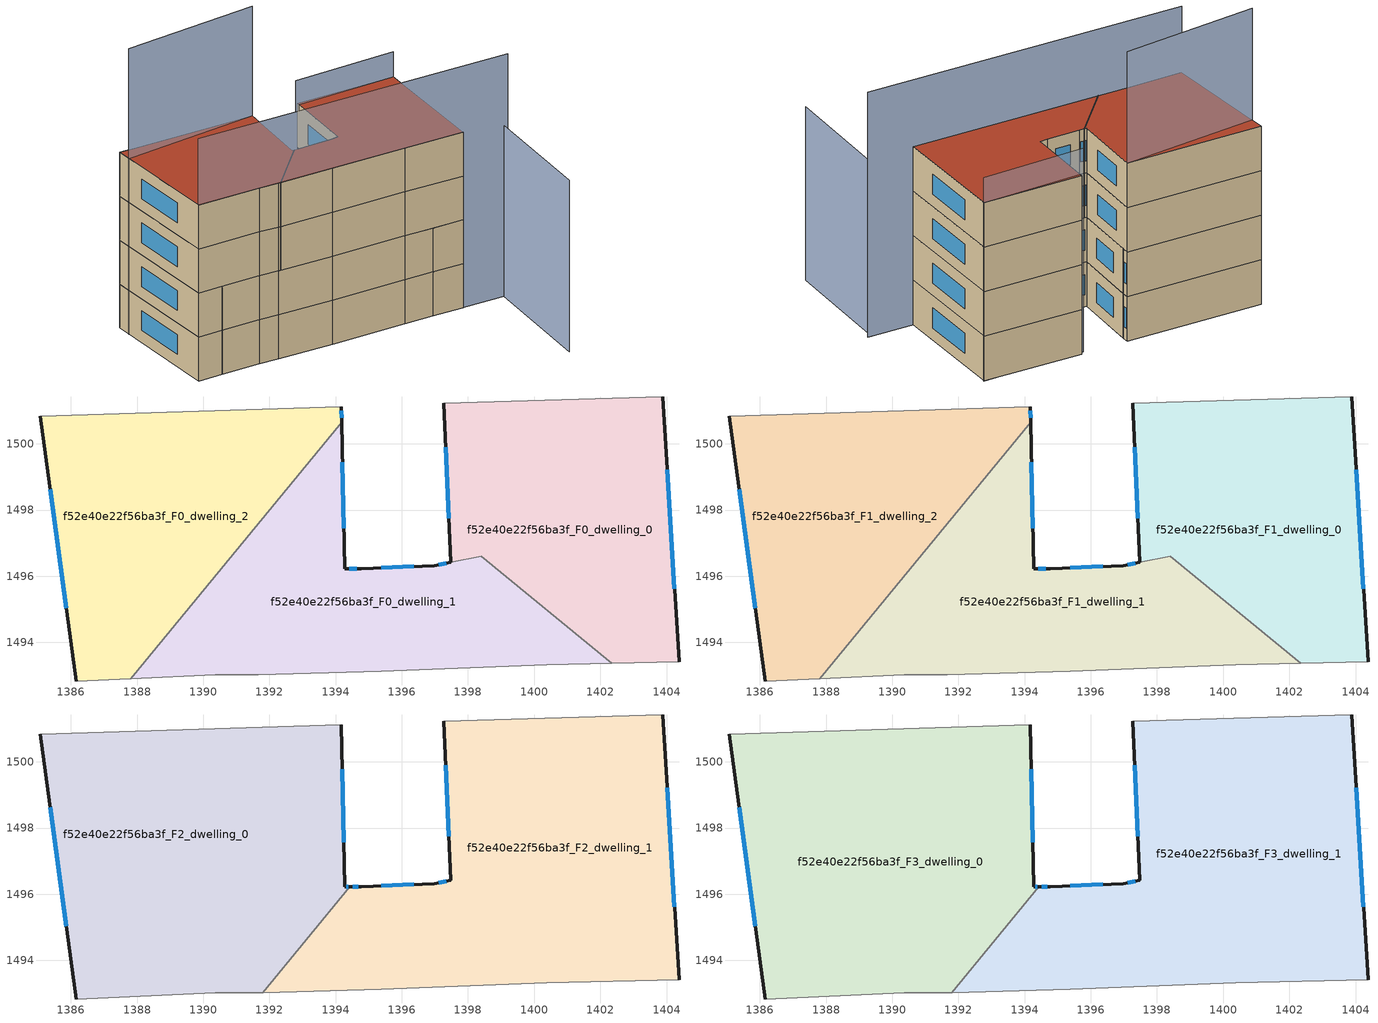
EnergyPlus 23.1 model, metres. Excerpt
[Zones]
f52e40e22f56ba3f_F0_dwelling_0
 floor ground (EU_floor_Construction): 1403.88,1501.43 1404.38,1493.42 1402.34,1493.37 1398.4,1496.61 1397.47,1496.42 1397.27,1501.23 z0
 wall outside (EU_wall_Construction): 1404.38,1493.42 1403.88,1501.43 / 1397.27,1501.23 1397.47,1496.42 z0:3
 wall adiabatic (EU_wall_Construction): 1403.88,1501.43 1397.27,1501.23 / 1402.34,1493.37 1404.38,1493.42 z0:3
 wall to f52e40e22f56ba3f_F0_dwelling_1 (EU_wall_Construction): 1398.4,1496.6 1402.34,1493.37 / 1397.47,1496.42 1398.4,1496.61 z0:3
 window (EU_Window_Construction): 1404.24,1495.62 1404.02,1499.22 / 1397.33,1499.91 1397.42,1497.75 z0.83:2.17
f52e40e22f56ba3f_F0_dwelling_1
 floor ground (EU_floor_Construction): 1398.4,1496.61 1402.34,1493.37 1400.37,1493.32 1395.37,1493.12 1391.67,1493.02 1390.37,1493.02 1387.8,1492.9 1394.18,1500.66 1394.27,1496.22 1394.77,1496.22 1396.97,1496.33 z0
 wall outside (EU_wall_Construction): 1397.47,1496.42 1396.97,1496.33 1394.77,1496.22 1394.27,1496.22 1394.18,1500.66 z0:3
 wall adiabatic (EU_wall_Construction): 1387.8,1492.9 1390.37,1493.02 1391.67,1493.02 1395.37,1493.12 1400.37,1493.32 1402.34,1493.37 z0:3
 wall to f52e40e22f56ba3f_F0_dwelling_2 (EU_wall_Construction): 1394.18,1500.66 1387.8,1492.9 z0:3
 window (EU_Window_Construction): 1394.25,1497.44 1394.21,1499.44 / 1394.63,1496.22 1394.41,1496.22 / 1396.37,1496.3 1395.38,1496.25 / 1397.34,1496.4 1397.11,1496.35 z0.83:2.17
f52e40e22f56ba3f_F0_dwelling_2
 floor ground (EU_floor_Construction): 1394.17,1501.13 1394.18,1500.66 1387.8,1492.9 1386.16,1492.83 1385.06,1500.83 z0
 wall outside (EU_wall_Construction): 1394.18,1500.66 1394.17,1501.13 / 1385.06,1500.83 1386.16,1492.83 z0:3
 wall adiabatic (EU_wall_Construction): 1394.17,1501.13 1385.06,1500.83 / 1386.16,1492.83 1387.8,1492.9 z0:3
 window (EU_Window_Construction): 1394.18,1500.79 1394.17,1501 / 1385.37,1498.63 1385.86,1495.03 z0.83:2.17
f52e40e22f56ba3f_F1_dwelling_0
 floor to f52e40e22f56ba3f_F0_dwelling_0 (EU_floor_Construction): 1403.88,1501.43 1404.38,1493.42 1402.34,1493.37 1398.4,1496.61 1397.47,1496.42 1397.27,1501.23 z3
 wall outside (EU_wall_Construction): 1404.38,1493.42 1403.88,1501.43 / 1397.27,1501.23 1397.47,1496.42 z3:6
 wall adiabatic (EU_wall_Construction): 1403.88,1501.43 1397.27,1501.23 / 1402.34,1493.37 1404.38,1493.42 z3:6
 wall to f52e40e22f56ba3f_F1_dwelling_1 (EU_wall_Construction): 1398.4,1496.6 1402.34,1493.37 / 1397.47,1496.42 1398.4,1496.61 z3:6
 window (EU_Window_Construction): 1404.24,1495.62 1404.02,1499.22 / 1397.33,1499.91 1397.42,1497.75 z3.83:5.17
f52e40e22f56ba3f_F1_dwelling_1
 floor to f52e40e22f56ba3f_F0_dwelling_1 (EU_floor_Construction): 1398.4,1496.6 1402.34,1493.37 1400.37,1493.32 1395.37,1493.12 1391.67,1493.02 1390.37,1493.02 1387.8,1492.9 1394.18,1500.66 1394.27,1496.22 1394.77,1496.22 1396.97,1496.33 1397.47,1496.42 z3
 wall outside (EU_wall_Construction): 1397.47,1496.42 1396.97,1496.33 1394.77,1496.22 1394.27,1496.22 1394.18,1500.66 z3:6
 wall adiabatic (EU_wall_Construction): 1387.8,1492.9 1390.37,1493.02 1391.67,1493.02 1395.37,1493.12 1400.37,1493.32 1402.34,1493.37 z3:6
 wall to f52e40e22f56ba3f_F1_dwelling_2 (EU_wall_Construction): 1394.18,1500.66 1387.8,1492.9 z3:6
 window (EU_Window_Construction): 1394.25,1497.44 1394.21,1499.44 / 1394.63,1496.22 1394.41,1496.22 / 1396.37,1496.3 1395.38,1496.25 / 1397.34,1496.4 1397.11,1496.35 z3.83:5.17
f52e40e22f56ba3f_F1_dwelling_2
 floor to f52e40e22f56ba3f_F0_dwelling_2 (EU_floor_Construction): 1394.17,1501.13 1394.18,1500.66 1387.8,1492.9 1386.16,1492.83 1385.06,1500.83 z3
 wall outside (EU_wall_Construction): 1394.18,1500.66 1394.17,1501.13 / 1385.06,1500.83 1386.16,1492.83 z3:6
 wall adiabatic (EU_wall_Construction): 1394.17,1501.13 1385.06,1500.83 / 1386.16,1492.83 1387.8,1492.9 z3:6
 window (EU_Window_Construction): 1394.18,1500.79 1394.17,1501 / 1385.37,1498.63 1385.86,1495.03 z3.83:5.17
f52e40e22f56ba3f_F2_dwelling_0
 floor to f52e40e22f56ba3f_F1_dwelling_1 (EU_floor_Construction): 1394.18,1500.66 1394.27,1496.22 1394.43,1496.22 1391.8,1493.03 1391.67,1493.02 1390.37,1493.02 1387.8,1492.9 z6
 floor to f52e40e22f56ba3f_F1_dwelling_2 (EU_floor_Construction): 1394.17,1501.13 1394.18,1500.66 1387.8,1492.9 1386.16,1492.83 1385.06,1500.83 z6
 wall outside (EU_wall_Construction): 1385.06,1500.83 1386.16,1492.83 / 1394.43,1496.22 1394.27,1496.22 1394.17,1501.13 z6:9
 wall adiabatic (EU_wall_Construction): 1386.16,1492.83 1390.37,1493.02 1391.67,1493.02 1391.8,1493.03 / 1394.17,1501.13 1385.06,1500.83 z6:9
 wall to f52e40e22f56ba3f_F2_dwelling_1 (EU_wall_Construction): 1391.8,1493.03 1394.43,1496.22 z6:9
 window (EU_Window_Construction): 1385.37,1498.63 1385.86,1495.03 / 1394.24,1497.57 1394.2,1499.78 / 1394.38,1496.22 1394.31,1496.22 z6.83:8.17
f52e40e22f56ba3f_F2_dwelling_1
 floor to f52e40e22f56ba3f_F1_dwelling_0 (EU_floor_Construction): 1403.88,1501.43 1404.38,1493.42 1402.34,1493.37 1398.4,1496.61 1397.47,1496.42 1397.27,1501.23 z6
 floor to f52e40e22f56ba3f_F1_dwelling_1 (EU_floor_Construction): 1402.34,1493.37 1400.37,1493.32 1395.37,1493.12 1391.8,1493.03 1394.43,1496.22 1394.77,1496.22 1396.97,1496.33 1398.4,1496.6 z6
 wall outside (EU_wall_Construction): 1397.27,1501.23 1397.47,1496.42 1396.97,1496.33 1394.77,1496.22 1394.43,1496.22 / 1404.38,1493.42 1403.88,1501.43 z6:9
 wall adiabatic (EU_wall_Construction): 1391.8,1493.03 1395.37,1493.12 1400.37,1493.32 1404.38,1493.42 / 1403.88,1501.43 1397.27,1501.23 z6:9
 window (EU_Window_Construction): 1394.68,1496.22 1394.52,1496.22 / 1396.37,1496.3 1395.38,1496.25 / 1397.34,1496.4 1397.11,1496.35 / 1397.33,1499.91 1397.42,1497.75 / 1404.24,1495.62 1404.02,1499.22 z6.83:8.17
f52e40e22f56ba3f_F3_dwelling_0
 floor to f52e40e22f56ba3f_F2_dwelling_0 (EU_floor_Construction): 1394.17,1501.13 1394.27,1496.22 1394.43,1496.22 1391.8,1493.03 1391.67,1493.02 1390.37,1493.02 1386.16,1492.83 1385.06,1500.83 z9
 wall outside (EU_wall_Construction): 1385.06,1500.83 1386.16,1492.83 / 1394.43,1496.22 1394.27,1496.22 1394.17,1501.13 z9:12
 wall adiabatic (EU_wall_Construction): 1386.16,1492.83 1390.37,1493.02 1391.67,1493.02 1391.8,1493.03 / 1394.17,1501.13 1385.06,1500.83 z9:12
 wall to f52e40e22f56ba3f_F3_dwelling_1 (EU_wall_Construction): 1391.8,1493.03 1394.43,1496.22 z9:12
 window (EU_Window_Construction): 1385.37,1498.63 1385.86,1495.03 / 1394.24,1497.57 1394.2,1499.78 / 1394.38,1496.22 1394.31,1496.22 z9.83:11.17
 roof outside (EU_roof_Construction): 1391.8,1493.03 1394.43,1496.22 1394.27,1496.22 1394.17,1501.13 1385.06,1500.83 1386.16,1492.83 1390.37,1493.02 1391.67,1493.02 z12
f52e40e22f56ba3f_F3_dwelling_1
 floor to f52e40e22f56ba3f_F2_dwelling_1 (EU_floor_Construction): 1403.88,1501.43 1404.38,1493.42 1400.37,1493.32 1395.37,1493.12 1391.8,1493.03 1394.43,1496.22 1394.77,1496.22 1396.97,1496.33 1397.47,1496.42 1397.27,1501.23 z9
 wall outside (EU_wall_Construction): 1397.27,1501.23 1397.47,1496.42 1396.97,1496.33 1394.77,1496.22 1394.43,1496.22 / 1404.38,1493.42 1403.88,1501.43 z9:12
 wall adiabatic (EU_wall_Construction): 1391.8,1493.03 1395.37,1493.12 1400.37,1493.32 1404.38,1493.42 / 1403.88,1501.43 1397.27,1501.23 z9:12
 window (EU_Window_Construction): 1394.68,1496.22 1394.52,1496.22 / 1396.37,1496.3 1395.38,1496.25 / 1397.34,1496.4 1397.11,1496.35 / 1397.33,1499.91 1397.42,1497.75 / 1404.24,1495.62 1404.02,1499.22 z9.83:11.17
 roof outside (EU_roof_Construction): 1404.38,1493.42 1403.88,1501.43 1397.27,1501.23 1397.47,1496.42 1396.97,1496.33 1394.77,1496.22 1394.43,1496.22 1391.8,1493.03 1395.37,1493.12 1400.37,1493.32 z12
shading: 1386.16,1492.9 1407.45,1493.53 z0:16.5; 1407.43,1485.66 1407.18,1493.52 z0:11.7; 1394.17,1501.13 1385.17,1499.89 z0:19.5; 1403.9,1501.43 1397.06,1501.02 z0:13.7
[Building]
EU S2 Campaign: North Axis=0; Terrain=City; Solar Distribution=FullExterior
[Site:Location]
Lyon-Bron: Latitude=45.75; Longitude=5; Time Zone=1; Elevation=198
[SizingPeriod:WeatherFileDays]
AnnualSizingPeriod: Begin Month=1; Begin Day of Month=1; End Month=12; End Day of Month=31; Day of Week for Start Day=Monday; Use Weather File Daylight Saving Period=No; Use Weather File Rain and Snow Indicators=No
[MATERIAL]
EU_InternalMass_Material: Roughness=MediumRough; Thickness=0.1; Conductivity=1; Density=1800; Specific Heat=900; Thermal Absorptance=0.9; Solar Absorptance=0.7; Visible Absorptance=0.7
[MATERIAL:NOMASS] Roughness=MediumRough; Thermal Absorptance=0.9; Solar Absorptance=0.7; Visible Absorptance=0.7
Name | Thermal Resistance
EU_wall_NoMass | 0.87146
EU_roof_NoMass | 0.842276
EU_floor_NoMass | 0.496999
[WINDOWMATERIAL:SIMPLEGLAZINGSYSTEM]
EU_Window_SimpleGlazing: UFactor=2.2525; Solar Heat Gain Coefficient=0.76; Visible Transmittance=0.76
[CONSTRUCTION]
EU_wall_Construction: EU_wall_NoMass
EU_roof_Construction: EU_roof_NoMass
EU_floor_Construction: EU_floor_NoMass
EU_Window_Construction: EU_Window_SimpleGlazing
EU_InternalMass_Construction: EU_InternalMass_Material
[ZONE] Type=1; Multiplier=1; Ceiling Height=autocalculate; Floor Area=autocalculate; Part of Total Floor Area=Yes
Name | Volume
f52e40e22f56ba3f_F0_dwelling_0; f52e40e22f56ba3f_F1_dwelling_0 | 132.434
f52e40e22f56ba3f_F2_dwelling_0; f52e40e22f56ba3f_F3_dwelling_0 | 196.633
f52e40e22f56ba3f_F0_dwelling_1; f52e40e22f56ba3f_F1_dwelling_1 | 132.602
f52e40e22f56ba3f_F2_dwelling_1 | 202.376
f52e40e22f56ba3f_F3_dwelling_1 | 202.378
f52e40e22f56ba3f_F0_dwelling_2; f52e40e22f56ba3f_F1_dwelling_2 | 133.978
[INTERNALMASS] Construction=EU_InternalMass_Construction
Name | Zone or ZoneList | Surface Area
f52e40e22f56ba3f_F0_dwelling_0_EU_InternalMass | f52e40e22f56ba3f_F0_dwelling_0 | 44.1459
f52e40e22f56ba3f_F0_dwelling_1_EU_InternalMass | f52e40e22f56ba3f_F0_dwelling_1 | 44.1978
f52e40e22f56ba3f_F0_dwelling_2_EU_InternalMass | f52e40e22f56ba3f_F0_dwelling_2 | 44.6595
f52e40e22f56ba3f_F1_dwelling_0_EU_InternalMass | f52e40e22f56ba3f_F1_dwelling_0 | 44.1459
f52e40e22f56ba3f_F1_dwelling_1_EU_InternalMass | f52e40e22f56ba3f_F1_dwelling_1 | 44.1978
f52e40e22f56ba3f_F1_dwelling_2_EU_InternalMass | f52e40e22f56ba3f_F1_dwelling_2 | 44.6595
f52e40e22f56ba3f_F2_dwelling_0_EU_InternalMass | f52e40e22f56ba3f_F2_dwelling_0 | 65.5446
f52e40e22f56ba3f_F2_dwelling_1_EU_InternalMass | f52e40e22f56ba3f_F2_dwelling_1 | 67.4591
f52e40e22f56ba3f_F3_dwelling_0_EU_InternalMass | f52e40e22f56ba3f_F3_dwelling_0 | 65.5446
f52e40e22f56ba3f_F3_dwelling_1_EU_InternalMass | f52e40e22f56ba3f_F3_dwelling_1 | 67.4591
[OTHEREQUIPMENT] Fuel Type=Electricity; Design Level Calculation Method=Watts/Area; Power per Zone Floor Area=1; Fraction Latent=0; Fraction Radiant=0; Fraction Lost=0; Carbon Dioxide Generation Rate=0; EndUse Subcategory=EU_Step8_InternalGains
Name | Zone or ZoneList or Space or SpaceList | Schedule
EU_Step8_InternalGain_f52e40e22f56ba3f_F0_dwelling_0_f000 | f52e40e22f56ba3f_F0_dwelling_0 | EU_Step8_GainSchedule_f52e40e22f56ba3f_F0_dwelling_0_f000
EU_Step8_InternalGain_f52e40e22f56ba3f_F0_dwelling_1_f000 | f52e40e22f56ba3f_F0_dwelling_1 | EU_Step8_GainSchedule_f52e40e22f56ba3f_F0_dwelling_1_f000
EU_Step8_InternalGain_f52e40e22f56ba3f_F0_dwelling_2_f000 | f52e40e22f56ba3f_F0_dwelling_2 | EU_Step8_GainSchedule_f52e40e22f56ba3f_F0_dwelling_2_f000
EU_Step8_InternalGain_f52e40e22f56ba3f_F1_dwelling_0_f000 | f52e40e22f56ba3f_F1_dwelling_0 | EU_Step8_GainSchedule_f52e40e22f56ba3f_F1_dwelling_0_f000
EU_Step8_InternalGain_f52e40e22f56ba3f_F1_dwelling_1_f000 | f52e40e22f56ba3f_F1_dwelling_1 | EU_Step8_GainSchedule_f52e40e22f56ba3f_F1_dwelling_1_f000
EU_Step8_InternalGain_f52e40e22f56ba3f_F1_dwelling_2_f000 | f52e40e22f56ba3f_F1_dwelling_2 | EU_Step8_GainSchedule_f52e40e22f56ba3f_F1_dwelling_2_f000
EU_Step8_InternalGain_f52e40e22f56ba3f_F2_dwelling_0_f000 | f52e40e22f56ba3f_F2_dwelling_0 | EU_Step8_GainSchedule_f52e40e22f56ba3f_F2_dwelling_0_f000
EU_Step8_InternalGain_f52e40e22f56ba3f_F2_dwelling_1_f000 | f52e40e22f56ba3f_F2_dwelling_1 | EU_Step8_GainSchedule_f52e40e22f56ba3f_F2_dwelling_1_f000
EU_Step8_InternalGain_f52e40e22f56ba3f_F3_dwelling_0_f000 | f52e40e22f56ba3f_F3_dwelling_0 | EU_Step8_GainSchedule_f52e40e22f56ba3f_F3_dwelling_0_f000
EU_Step8_InternalGain_f52e40e22f56ba3f_F3_dwelling_1_f000 | f52e40e22f56ba3f_F3_dwelling_1 | EU_Step8_GainSchedule_f52e40e22f56ba3f_F3_dwelling_1_f000
[ZONEVENTILATION:DESIGNFLOWRATE] Schedule=EU_AlwaysOn; Design Flow Rate Calculation Method=AirChanges/Hour; Air Changes per Hour=0.425; Ventilation Type=Natural; Fan Pressure Rise=0; Fan Total Efficiency=1; Constant Term Coefficient=1; Temperature Term Coefficient=0; Velocity Term Coefficient=0; Velocity Squared Term Coefficient=0; Minimum Indoor Temperature=-100; Maximum Indoor Temperature=100; Delta Temperature=-100; Minimum Outdoor Temperature=-100; Maximum Outdoor Temperature=100; Maximum Wind Speed=40
Name | Zone or ZoneList or Space or SpaceList
EU_ConstantAir_f52e40e22f56ba3f_F0_dwelling_0 | f52e40e22f56ba3f_F0_dwelling_0
EU_ConstantAir_f52e40e22f56ba3f_F0_dwelling_1 | f52e40e22f56ba3f_F0_dwelling_1
EU_ConstantAir_f52e40e22f56ba3f_F0_dwelling_2 | f52e40e22f56ba3f_F0_dwelling_2
EU_ConstantAir_f52e40e22f56ba3f_F1_dwelling_0 | f52e40e22f56ba3f_F1_dwelling_0
EU_ConstantAir_f52e40e22f56ba3f_F1_dwelling_1 | f52e40e22f56ba3f_F1_dwelling_1
EU_ConstantAir_f52e40e22f56ba3f_F1_dwelling_2 | f52e40e22f56ba3f_F1_dwelling_2
EU_ConstantAir_f52e40e22f56ba3f_F2_dwelling_0 | f52e40e22f56ba3f_F2_dwelling_0
EU_ConstantAir_f52e40e22f56ba3f_F2_dwelling_1 | f52e40e22f56ba3f_F2_dwelling_1
EU_ConstantAir_f52e40e22f56ba3f_F3_dwelling_0 | f52e40e22f56ba3f_F3_dwelling_0
EU_ConstantAir_f52e40e22f56ba3f_F3_dwelling_1 | f52e40e22f56ba3f_F3_dwelling_1
[HVACTEMPLATE:THERMOSTAT] Constant Heating Setpoint=20; Constant Cooling Setpoint=50
EU_HeatOnly_f52e40e22f56ba3f_F0_dwelling_0; EU_HeatOnly_f52e40e22f56ba3f_F0_dwelling_1; EU_HeatOnly_f52e40e22f56ba3f_F0_dwelling_2; EU_HeatOnly_f52e40e22f56ba3f_F1_dwelling_0; EU_HeatOnly_f52e40e22f56ba3f_F1_dwelling_1; EU_HeatOnly_f52e40e22f56ba3f_F1_dwelling_2; EU_HeatOnly_f52e40e22f56ba3f_F2_dwelling_0; EU_HeatOnly_f52e40e22f56ba3f_F2_dwelling_1; EU_HeatOnly_f52e40e22f56ba3f_F3_dwelling_0; EU_HeatOnly_f52e40e22f56ba3f_F3_dwelling_1
[HVACTEMPLATE:ZONE:IDEALLOADSAIRSYSTEM] System Availability Schedule=EU_AlwaysOn; Maximum Heating Supply Air Temperature=50; Minimum Cooling Supply Air Temperature=13; Maximum Heating Supply Air Humidity Ratio=0.0156; Minimum Cooling Supply Air Humidity Ratio=0.0077; Heating Limit=NoLimit; Cooling Limit=NoLimit; Heating Availability Schedule=EU_AlwaysOn; Cooling Availability Schedule=EU_CoolingOff; Dehumidification Control Type=ConstantSensibleHeatRatio; Cooling Sensible Heat Ratio=0.7; Dehumidification Setpoint=60; Humidification Control Type=None; Humidification Setpoint=30; Outdoor Air Method=None; Outdoor Air Flow Rate per Person=0.00944; Outdoor Air Flow Rate per Zone Floor Area=0; Outdoor Air Flow Rate per Zone=0; Demand Controlled Ventilation Type=None; Outdoor Air Economizer Type=NoEconomizer; Heat Recovery Type=None; Sensible Heat Recovery Effectiveness=0.7; Latent Heat Recovery Effectiveness=0.65
Name | Template Thermostat
f52e40e22f56ba3f_F0_dwelling_0 | EU_HeatOnly_f52e40e22f56ba3f_F0_dwelling_0
f52e40e22f56ba3f_F0_dwelling_1 | EU_HeatOnly_f52e40e22f56ba3f_F0_dwelling_1
f52e40e22f56ba3f_F0_dwelling_2 | EU_HeatOnly_f52e40e22f56ba3f_F0_dwelling_2
f52e40e22f56ba3f_F1_dwelling_0 | EU_HeatOnly_f52e40e22f56ba3f_F1_dwelling_0
f52e40e22f56ba3f_F1_dwelling_1 | EU_HeatOnly_f52e40e22f56ba3f_F1_dwelling_1
f52e40e22f56ba3f_F1_dwelling_2 | EU_HeatOnly_f52e40e22f56ba3f_F1_dwelling_2
f52e40e22f56ba3f_F2_dwelling_0 | EU_HeatOnly_f52e40e22f56ba3f_F2_dwelling_0
f52e40e22f56ba3f_F2_dwelling_1 | EU_HeatOnly_f52e40e22f56ba3f_F2_dwelling_1
f52e40e22f56ba3f_F3_dwelling_0 | EU_HeatOnly_f52e40e22f56ba3f_F3_dwelling_0
f52e40e22f56ba3f_F3_dwelling_1 | EU_HeatOnly_f52e40e22f56ba3f_F3_dwelling_1
[SIZING:ZONE] Zone Cooling Design Supply Air Temperature Input Method=SupplyAirTemperature; Zone Cooling Design Supply Air Temperature=13; Zone Heating Design Supply Air Temperature Input Method=SupplyAirTemperature; Zone Heating Design Supply Air Temperature=50; Zone Cooling Design Supply Air Humidity Ratio=0.008; Zone Heating Design Supply Air Humidity Ratio=0.008; Cooling Design Air Flow Method=DesignDay; Cooling Design Air Flow Rate=0; Cooling Minimum Air Flow per Zone Floor Area=0.000762; Cooling Minimum Air Flow=0; Cooling Minimum Air Flow Fraction=0.2; Heating Design Air Flow Method=DesignDay; Heating Design Air Flow Rate=0; Heating Maximum Air Flow per Zone Floor Area=0.002032; Heating Maximum Air Flow=0.141576; Heating Maximum Air Flow Fraction=0.3; Account for Dedicated Outdoor Air System=No; Dedicated Outdoor Air System Control Strategy=NeutralSupplyAir; Dedicated Outdoor Air Low Setpoint Temperature for Design=autosize; Dedicated Outdoor Air High Setpoint Temperature for Design=autosize; Zone Load Sizing Method=Sensible Load Only No Latent Load; Zone Latent Cooling Design Supply Air Humidity Ratio Input Method=HumidityRatioDifference; Zone Cooling Design Supply Air Humidity Ratio Difference=0.005; Zone Latent Heating Design Supply Air Humidity Ratio Input Method=HumidityRatioDifference; Zone Humidification Design Supply Air Humidity Ratio Difference=0.005
f52e40e22f56ba3f_F0_dwelling_0; f52e40e22f56ba3f_F0_dwelling_1; f52e40e22f56ba3f_F0_dwelling_2; f52e40e22f56ba3f_F1_dwelling_0; f52e40e22f56ba3f_F1_dwelling_1; f52e40e22f56ba3f_F1_dwelling_2; f52e40e22f56ba3f_F2_dwelling_0; f52e40e22f56ba3f_F2_dwelling_1; f52e40e22f56ba3f_F3_dwelling_0; f52e40e22f56ba3f_F3_dwelling_1
[SCHEDULE:CONSTANT]
Name | Hourly Value
EU_AlwaysOn | 1
EU_CoolingOff | 0
[SCHEDULE:FILE] Column Number=1; Rows to Skip at Top=0; Number of Hours of Data=8760; Column Separator=Comma; Interpolate to Timestep=No; Minutes per Item=60; Adjust Schedule for Daylight Savings=Yes
Name | File
EU_Step8_GainSchedule_f52e40e22f56ba3f_F0_dwelling_0_f000 | ../../schedules/f52e40e22f56ba3f/f52e40e22f56ba3f_F0_dwelling_0_f000_gain.csv
EU_Step8_GainSchedule_f52e40e22f56ba3f_F0_dwelling_1_f000 | ../../schedules/f52e40e22f56ba3f/f52e40e22f56ba3f_F0_dwelling_1_f000_gain.csv
EU_Step8_GainSchedule_f52e40e22f56ba3f_F0_dwelling_2_f000 | ../../schedules/f52e40e22f56ba3f/f52e40e22f56ba3f_F0_dwelling_2_f000_gain.csv
EU_Step8_GainSchedule_f52e40e22f56ba3f_F1_dwelling_0_f000 | ../../schedules/f52e40e22f56ba3f/f52e40e22f56ba3f_F1_dwelling_0_f000_gain.csv
EU_Step8_GainSchedule_f52e40e22f56ba3f_F1_dwelling_1_f000 | ../../schedules/f52e40e22f56ba3f/f52e40e22f56ba3f_F1_dwelling_1_f000_gain.csv
EU_Step8_GainSchedule_f52e40e22f56ba3f_F1_dwelling_2_f000 | ../../schedules/f52e40e22f56ba3f/f52e40e22f56ba3f_F1_dwelling_2_f000_gain.csv
EU_Step8_GainSchedule_f52e40e22f56ba3f_F2_dwelling_0_f000 | ../../schedules/f52e40e22f56ba3f/f52e40e22f56ba3f_F2_dwelling_0_f000_gain.csv
EU_Step8_GainSchedule_f52e40e22f56ba3f_F2_dwelling_1_f000 | ../../schedules/f52e40e22f56ba3f/f52e40e22f56ba3f_F2_dwelling_1_f000_gain.csv
EU_Step8_GainSchedule_f52e40e22f56ba3f_F3_dwelling_0_f000 | ../../schedules/f52e40e22f56ba3f/f52e40e22f56ba3f_F3_dwelling_0_f000_gain.csv
EU_Step8_GainSchedule_f52e40e22f56ba3f_F3_dwelling_1_f000 | ../../schedules/f52e40e22f56ba3f/f52e40e22f56ba3f_F3_dwelling_1_f000_gain.csv
